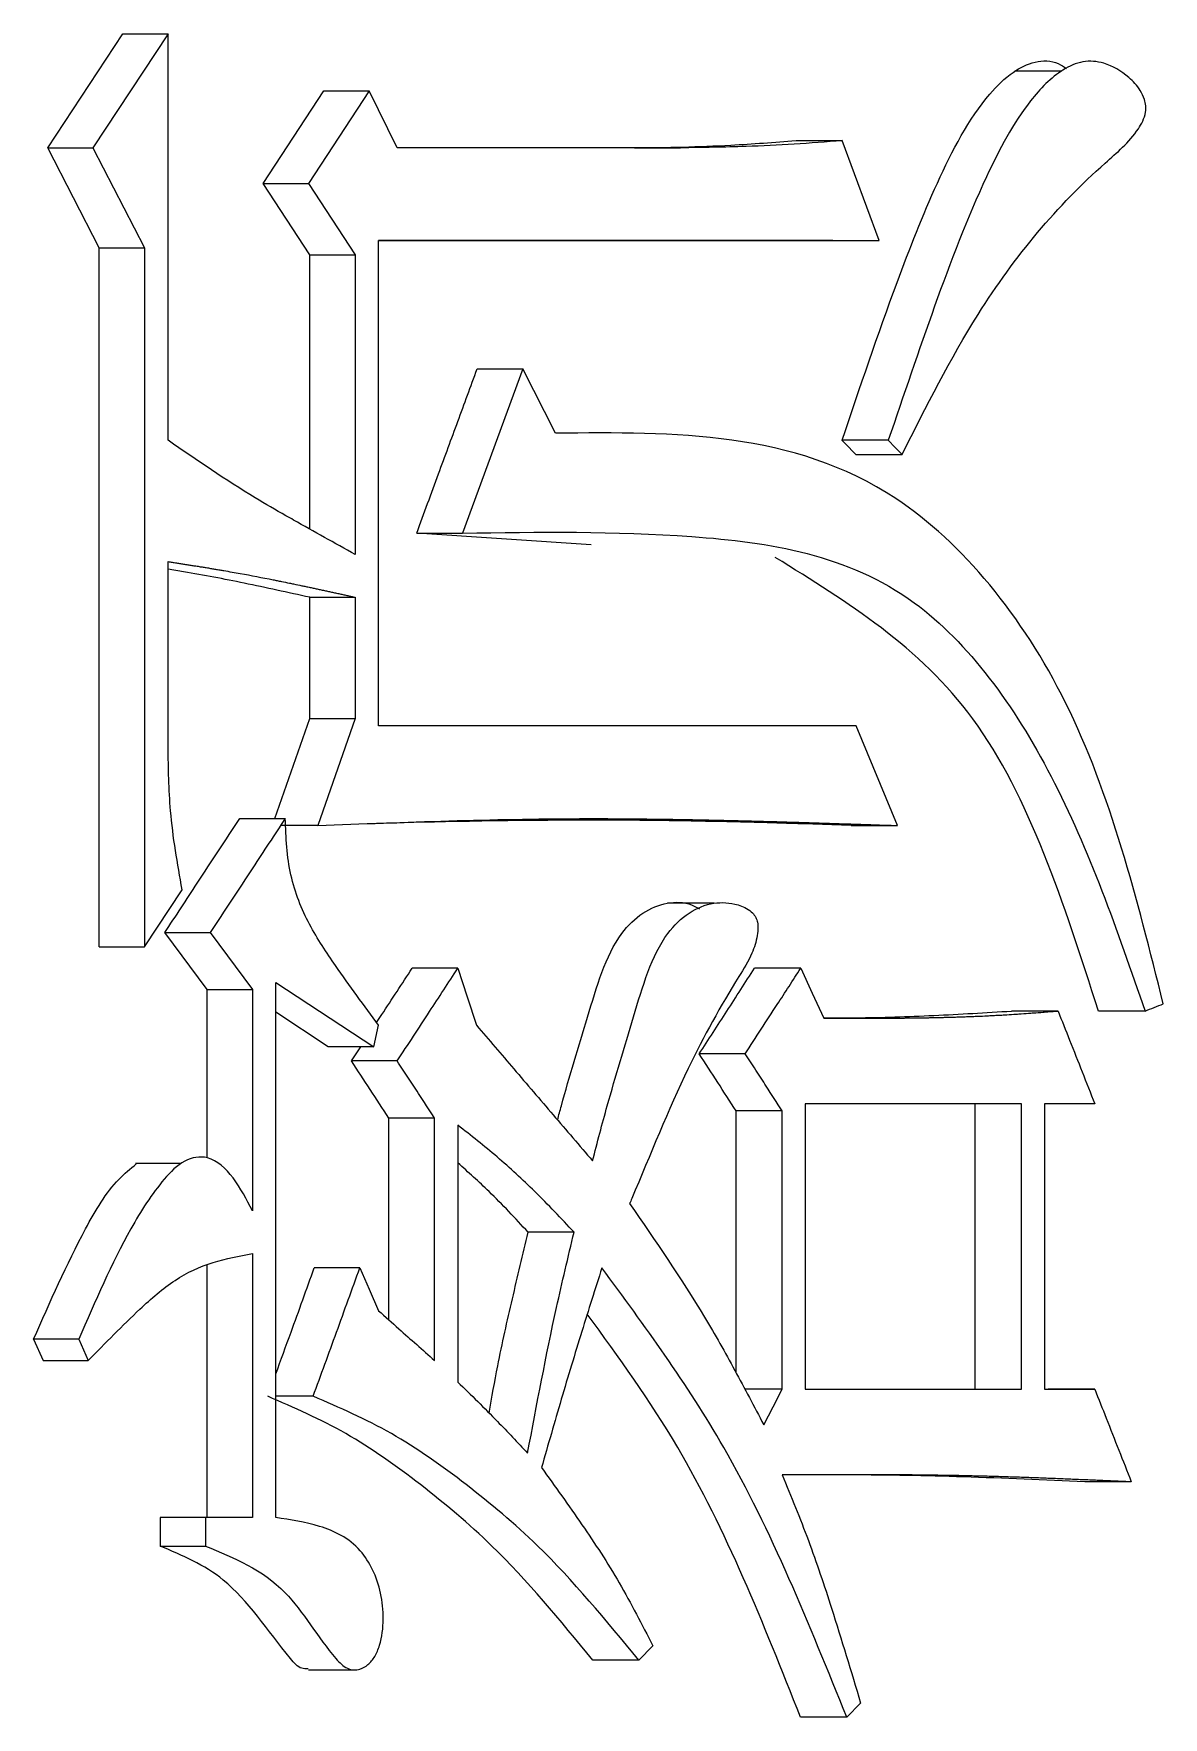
# Model space of a CAD drawing. Header units: millimetres. Extents: x 2016 to 4452, y 736 to 2459.
# Drawn here: x 3048.459 to 3050.172, y 999.923 to 1002.475 of the extents above; entities that cross this region are included whole.
import ezdxf

# ---------------------------------------------------------------- set-up
doc = ezdxf.new("R2010")
doc.units = ezdxf.units.MM

msp = doc.modelspace()

# ---------------------------------------------------------------- linework, layer by layer
at = {"color": 7, "linetype": 'Continuous', "lineweight": 25}
for p, q in [((3048.4807, 1002.3023), (3048.5945, 1002.4754)), ((3048.6632, 1002.4754), (3048.5493, 1002.3023)), ((3048.5945, 1002.4754), (3048.6632, 1002.4754)), ((3048.6632, 1001.8588), (3048.6632, 1002.4754)), ((3050.0183, 1002.4188), (3049.9469, 1002.4188)), ((3048.8071, 1002.2482), (3048.8991, 1002.3889)), ((3048.9682, 1002.3889), (3048.8762, 1002.2482)), ((3048.8991, 1002.3889), (3048.9682, 1002.3889)), ((3049.0106, 1002.3023), (3048.9682, 1002.3889)), ((3048.4807, 1002.3023), (3048.5493, 1002.3023)), ((3048.5589, 1002.1509), (3048.4807, 1002.3023)), ((3048.5493, 1002.3023), (3048.6276, 1002.1509)), ((3049.4403, 1002.3023), (3049.0106, 1002.3023)), ((3049.3705, 1002.3023), (3049.4403, 1002.3023)), ((3049.6153, 1002.3132), (3049.6853, 1002.3132)), ((3049.7412, 1002.1617), (3049.6853, 1002.3132)), ((3048.8071, 1002.2482), (3048.8762, 1002.2482)), ((3048.8779, 1002.1401), (3048.8071, 1002.2482)), ((3048.8762, 1002.2482), (3048.947, 1002.1401)), ((3048.5589, 1002.1509), (3048.6276, 1002.1509)), ((3048.5589, 1001.0908), (3048.5589, 1002.1509)), ((3048.9823, 1002.1617), (3049.7412, 1002.1617)), ((3048.9823, 1001.4261), (3048.9823, 1002.1617)), ((3049.6711, 1002.1617), (3048.9823, 1002.1617)), ((3049.6711, 1002.1617), (3049.7412, 1002.1617)), ((3048.8779, 1002.1401), (3048.947, 1002.1401)), ((3048.8779, 1001.7243), (3048.8779, 1002.1401)), ((3048.947, 1002.1401), (3048.947, 1001.6857)), ((3049.2012, 1001.967), (3049.1095, 1001.7182)), ((3049.1318, 1001.967), (3049.2012, 1001.967)), ((3049.2505, 1001.8696), (3049.2012, 1001.967)), ((3049.7552, 1001.8588), (3049.6851, 1001.8588)), ((3049.7059, 1001.8372), (3049.7761, 1001.8372)), ((3049.3045, 1001.7002), (3049.0402, 1001.7182)), ((3049.0402, 1001.7182), (3049.1095, 1001.7182)), ((3048.6632, 1001.3937), (3048.6632, 1001.6749)), ((3048.8779, 1001.6208), (3048.947, 1001.6208)), ((3048.8779, 1001.4369), (3048.8779, 1001.6208)), ((3048.947, 1001.6208), (3048.947, 1001.4369)), ((3048.8251, 1001.2855), (3048.8779, 1001.4369)), ((3048.8779, 1001.4369), (3048.947, 1001.4369)), ((3048.947, 1001.4369), (3048.8903, 1001.2747)), ((3049.7063, 1001.4261), (3048.9823, 1001.4261)), ((3049.7691, 1001.2747), (3049.7063, 1001.4261)), ((3048.7718, 1001.2855), (3048.8407, 1001.2855)), ((3048.8903, 1001.2747), (3048.8336, 1001.2747)), ((3049.6989, 1001.2747), (3049.6262, 1001.2775)), ((3049.6989, 1001.2747), (3049.7691, 1001.2747)), ((3048.6276, 1001.0908), (3048.6845, 1001.1773)), ((3049.4911, 1001.1569), (3049.4204, 1001.1569)), ((3048.6583, 1001.1124), (3048.7272, 1001.1124)), ((3048.7222, 1001.0259), (3048.6583, 1001.1124)), ((3048.7272, 1001.1124), (3048.7911, 1001.0259)), ((3048.5589, 1001.0908), (3048.6276, 1001.0908)), ((3049.1025, 1001.0583), (3049.0332, 1001.0583)), ((3049.6224, 1001.0583), (3049.5524, 1001.0583)), ((3048.7222, 1001.0259), (3048.7911, 1001.0259)), ((3048.7222, 1000.7707), (3048.7222, 1001.0259)), ((3048.7911, 1001.0259), (3048.7911, 1000.6905)), ((3048.8265, 1001.0367), (3048.9753, 1000.9394)), ((3050.0127, 1000.9934), (3049.9422, 1000.9934)), ((3048.9061, 1000.9394), (3048.8265, 1000.9915)), ((3048.9753, 1000.9394), (3048.9823, 1000.9718)), ((3048.9753, 1000.9394), (3048.9061, 1000.9394)), ((3048.9414, 1000.9177), (3048.9556, 1000.9394)), ((3049.0106, 1000.9177), (3048.9414, 1000.9177)), ((3049.5384, 1000.9285), (3049.4686, 1000.9285)), ((3049.5944, 1000.842), (3049.5245, 1000.842)), ((3049.5245, 1000.4449), (3049.5245, 1000.842)), ((3049.5944, 1000.4201), (3049.5944, 1000.842)), ((3049.9571, 1000.8528), (3049.6294, 1000.8528)), ((3049.6294, 1000.8528), (3049.6294, 1000.4201)), ((3049.8867, 1000.4201), (3049.8867, 1000.8528)), ((3049.9571, 1000.4201), (3049.9571, 1000.8528)), ((3050.0683, 1000.8528), (3049.9919, 1000.8528)), ((3049.9919, 1000.8528), (3049.9919, 1000.4201)), ((3049.0672, 1000.8312), (3048.9979, 1000.8312)), ((3048.9979, 1000.5252), (3048.9979, 1000.8312)), ((3049.0672, 1000.4634), (3049.0672, 1000.8312)), ((3049.1025, 1000.8204), (3049.1025, 1000.4309)), ((3048.6828, 1000.7623), (3048.614, 1000.7623)), ((3049.2787, 1000.6581), (3049.2091, 1000.6581)), ((3048.7911, 1000.6256), (3048.7911, 1000.2254)), ((3048.7222, 1000.2254), (3048.7222, 1000.6079)), ((3048.954, 1000.604), (3048.8849, 1000.604)), ((3048.5279, 1000.4958), (3048.4593, 1000.4958)), ((3048.4593, 1000.4958), (3048.4736, 1000.4634)), ((3048.5279, 1000.4958), (3048.5421, 1000.4634)), ((3048.4736, 1000.4634), (3048.5421, 1000.4634)), ((3049.5944, 1000.4201), (3049.5377, 1000.4201)), ((3049.6294, 1000.4201), (3049.9571, 1000.4201)), ((3049.6294, 1000.4201), (3049.8867, 1000.4201)), ((3049.8867, 1000.4201), (3049.9571, 1000.4201)), ((3049.9919, 1000.4201), (3050.0683, 1000.4201)), ((3049.9919, 1000.4201), (3049.9977, 1000.4201)), ((3050.0683, 1000.4201), (3049.9977, 1000.4201)), ((3050.1237, 1000.2795), (3050.0531, 1000.2795)), ((3048.7201, 1000.2254), (3048.6512, 1000.2254)), ((3048.6512, 1000.2254), (3048.6512, 1000.1821)), ((3048.7201, 1000.2254), (3048.7201, 1000.1821)), ((3048.7911, 1000.2254), (3048.7201, 1000.2254)), ((3048.6512, 1000.1821), (3048.7201, 1000.1821)), ((3049.3771, 1000.0091), (3049.3982, 1000.0307)), ((3048.8759, 999.9944), (3048.9454, 999.9944)), ((3049.6923, 999.9225), (3049.6222, 999.9225)), ((3049.6923, 999.9225), (3049.7133, 999.9442))]:
    msp.add_line(p, q, dxfattribs=at)
at = {"color": 7, "linetype": 'Continuous', "lineweight": 25, "flags": 128}
for points in [[(3048.6276, 1002.1509), (3048.6276, 1001.7305), (3048.6276, 1001.0908)], [(3049.7059, 1001.8372), (3049.7006, 1001.8427), (3049.6953, 1001.8482), (3049.685, 1001.8588)], [(3049.7552, 1001.8588), (3049.7657, 1001.848), (3049.7761, 1001.8372)], [(3049.1025, 1001.0583), (3049.1166, 1001.0151), (3049.1307, 1000.9718)], [(3049.6224, 1001.0583), (3049.6399, 1001.0205), (3049.6574, 1000.9826)], [(3048.8265, 1000.2254), (3048.8265, 1000.6311), (3048.8265, 1001.0367)], [(3050.1445, 1000.9934), (3050.1158, 1000.9934), (3050.0948, 1000.9934), (3050.0739, 1000.9934)], [(3048.954, 1000.604), (3048.9682, 1000.5716), (3048.9823, 1000.5391)], [(3048.8832, 1000.4093), (3048.8658, 1000.4093), (3048.8484, 1000.4093), (3048.8265, 1000.4093)], [(3049.5664, 1000.366), (3049.5804, 1000.3931), (3049.5944, 1000.4201)], [(3049.3771, 1000.0091), (3049.3517, 1000.0091), (3049.3295, 1000.0091), (3049.3074, 1000.0091)]]:
    msp.add_lwpolyline(points, dxfattribs=at)
at = {"color": 7, "linetype": 'Continuous', "lineweight": 25}
for points, knots in [([(3049.6851, 1001.8588), (3049.7123, 1001.9392), (3049.7571, 1002.0717), (3049.8274, 1002.2509), (3049.8856, 1002.3627), (3049.9415, 1002.4174), (3049.9773, 1002.4351), (3050.0066, 1002.4351), (3050.0214, 1002.4252), (3050.0255, 1002.4225)], [0, 0, 0, 0, 0.336148, 0.554502, 0.775219, 0.850857, 0.913151, 0.975906, 1, 1, 1, 1]), ([(3049.7761, 1001.8372), (3049.8128, 1001.9102), (3049.8982, 1002.0803), (3050.0282, 1002.2345), (3050.1232, 1002.3125), (3050.1413, 1002.3425), (3050.1455, 1002.3546), (3050.146, 1002.3663), (3050.1435, 1002.3779), (3050.1355, 1002.3936), (3050.1153, 1002.415), (3050.0855, 1002.4322), (3050.0501, 1002.4355), (3050.0106, 1002.4177), (3049.9567, 1002.3627), (3049.8913, 1002.2392), (3049.8243, 1002.0628), (3049.7783, 1001.9269), (3049.7552, 1001.8588)], [0, 0, 0, 0, 0.163054, 0.380102, 0.433894, 0.442949, 0.452088, 0.458006, 0.463913, 0.473847, 0.492962, 0.528393, 0.555625, 0.58285, 0.633845, 0.724478, 0.861928, 1, 1, 1, 1]), ([(3049.3705, 1002.3023), (3049.3949, 1002.3026), (3049.4436, 1002.3032), (3049.5252, 1002.3065), (3049.5824, 1002.3107), (3049.6153, 1002.3132)], [0, 0, 0, 0, 0.297859, 0.595729, 1, 1, 1, 1]), ([(3049.6853, 1002.3132), (3049.6611, 1002.3113), (3049.6126, 1002.3076), (3049.531, 1002.3036), (3049.4734, 1002.3028), (3049.4403, 1002.3023)], [0, 0, 0, 0, 0.29749, 0.594994, 1, 1, 1, 1]), ([(3049.0402, 1001.7182), (3049.0512, 1001.7482), (3049.072, 1001.8046), (3049.1026, 1001.8876), (3049.122, 1001.9405), (3049.1318, 1001.967)], [0, 0, 0, 0, 0.361499, 0.68075, 1, 1, 1, 1]), ([(3050.1722, 1001.0043), (3050.1324, 1001.1636), (3050.0547, 1001.4741), (3049.7294, 1001.874), (3049.4309, 1001.8713), (3049.2505, 1001.8696)], [0, 0, 0, 0, 0.294377, 0.5735664, 1, 1, 1, 1]), ([(3048.947, 1001.6857), (3048.9158, 1001.703), (3048.8807, 1001.7224), (3048.8302, 1001.7511), (3048.7657, 1001.7881), (3048.7069, 1001.8287), (3048.6632, 1001.8588)], [0, 0, 0, 0, 0.325176, 0.365823, 0.528414, 1, 1, 1, 1]), ([(3049.1095, 1001.7182), (3049.2247, 1001.7198), (3049.4548, 1001.7229), (3049.7909, 1001.671), (3050.0191, 1001.3557), (3050.1022, 1001.1158), (3050.1445, 1000.9934)], [0, 0, 0, 0, 0.273656, 0.546764, 0.768873, 1, 1, 1, 1]), ([(3048.6632, 1001.6749), (3048.6653, 1001.6746), (3048.6694, 1001.6739), (3048.6747, 1001.6731), (3048.6799, 1001.6723), (3048.6841, 1001.6716), (3048.6882, 1001.671), (3048.6924, 1001.6703), (3048.6966, 1001.6697), (3048.7018, 1001.6688), (3048.706, 1001.6682), (3048.7112, 1001.6673), (3048.7164, 1001.6665), (3048.7227, 1001.6655), (3048.7289, 1001.6644), (3048.7352, 1001.6634), (3048.7414, 1001.6623), (3048.7539, 1001.6602), (3048.781, 1001.6555), (3048.808, 1001.6503), (3048.8287, 1001.6461), (3048.837, 1001.6444), (3048.8453, 1001.6427), (3048.8556, 1001.6406), (3048.8639, 1001.6388), (3048.8722, 1001.6371), (3048.8784, 1001.6358), (3048.8836, 1001.6347), (3048.8888, 1001.6335), (3048.8929, 1001.6327), (3048.897, 1001.6318), (3048.9012, 1001.6309), (3048.9053, 1001.63), (3048.9105, 1001.6288), (3048.9146, 1001.6279), (3048.9198, 1001.6268), (3048.9239, 1001.6259), (3048.928, 1001.625), (3048.9322, 1001.6241), (3048.9363, 1001.6232), (3048.9416, 1001.622), (3048.9448, 1001.6213), (3048.947, 1001.6208)], [0, 0, 0, 0, 0.021952, 0.043903, 0.054879, 0.07683, 0.087806, 0.098782, 0.120733, 0.131709, 0.15366, 0.164636, 0.186587, 0.208539, 0.23049, 0.252442, 0.274393, 0.296345, 0.384151, 0.559767, 0.581718, 0.60367, 0.647573, 0.669524, 0.713427, 0.735378, 0.75733, 0.779281, 0.790257, 0.812208, 0.823184, 0.83416, 0.856111, 0.867087, 0.889038, 0.900014, 0.921966, 0.932941, 0.943917, 0.965868, 0.976844, 1, 1, 1, 1]), ([(3048.8779, 1001.6208), (3048.8448, 1001.6281), (3048.7813, 1001.6421), (3048.7096, 1001.6559), (3048.671, 1001.6622), (3048.6632, 1001.6635)], [0, 0, 0, 0, 0.463687, 0.891018, 1, 1, 1, 1]), ([(3050.0739, 1000.9934), (3050.0214, 1001.1567), (3049.9197, 1001.4735), (3049.6935, 1001.6134), (3049.5839, 1001.6812)], [0, 0, 0, 0, 0.515406, 1, 1, 1, 1]), ([(3048.6845, 1001.1773), (3048.6774, 1001.2171), (3048.6648, 1001.2882), (3048.6637, 1001.3614), (3048.6632, 1001.3937)], [0, 0, 0, 0, 0.558835, 1, 1, 1, 1]), ([(3048.6583, 1001.1124), (3048.6747, 1001.1374), (3048.7018, 1001.1787), (3048.7396, 1001.2364), (3048.761, 1001.2691), (3048.7718, 1001.2855)], [0, 0, 0, 0, 0.432882, 0.716441, 1, 1, 1, 1]), ([(3048.8407, 1001.2855), (3048.8243, 1001.2605), (3048.7973, 1001.2192), (3048.7594, 1001.1615), (3048.7379, 1001.1288), (3048.7272, 1001.1124)], [0, 0, 0, 0, 0.432629, 0.716314, 1, 1, 1, 1]), ([(3048.9823, 1000.9718), (3048.9604, 1001.0017), (3048.9243, 1001.0511), (3048.8758, 1001.123), (3048.8447, 1001.1988), (3048.842, 1001.2564), (3048.8407, 1001.2855)], [0, 0, 0, 0, 0.334385, 0.552202, 0.773272, 1, 1, 1, 1]), ([(3048.8903, 1001.2747), (3048.9566, 1001.2773), (3049.0891, 1001.2824), (3049.2375, 1001.2853), (3049.3219, 1001.2852), (3049.3425, 1001.2851), (3049.3486, 1001.285), (3049.3548, 1001.285), (3049.361, 1001.2849), (3049.3671, 1001.2849), (3049.3754, 1001.2848), (3049.3836, 1001.2847), (3049.3918, 1001.2846), (3049.398, 1001.2846), (3049.4041, 1001.2845), (3049.4103, 1001.2844), (3049.4165, 1001.2843), (3049.4226, 1001.2842), (3049.4308, 1001.2841), (3049.439, 1001.284), (3049.4473, 1001.2838), (3049.4534, 1001.2837), (3049.4596, 1001.2836), (3049.4657, 1001.2835), (3049.4719, 1001.2834), (3049.478, 1001.2832), (3049.4842, 1001.2831), (3049.4903, 1001.283), (3049.4986, 1001.2828), (3049.5068, 1001.2826), (3049.515, 1001.2824), (3049.5211, 1001.2823), (3049.5273, 1001.2821), (3049.5334, 1001.282), (3049.5396, 1001.2818), (3049.5457, 1001.2817), (3049.5539, 1001.2814), (3049.5621, 1001.2812), (3049.5703, 1001.281), (3049.5764, 1001.2808), (3049.5826, 1001.2807), (3049.5887, 1001.2805), (3049.5949, 1001.2803), (3049.601, 1001.2801), (3049.6071, 1001.2799), (3049.6133, 1001.2798), (3049.6215, 1001.2795), (3049.6296, 1001.2793), (3049.6378, 1001.279), (3049.644, 1001.2788), (3049.6501, 1001.2786), (3049.6562, 1001.2784), (3049.6624, 1001.2782), (3049.6685, 1001.278), (3049.6767, 1001.2778), (3049.6849, 1001.2775), (3049.693, 1001.2772), (3049.6992, 1001.277), (3049.7053, 1001.2768), (3049.7114, 1001.2766), (3049.7175, 1001.2764), (3049.7237, 1001.2762), (3049.7298, 1001.276), (3049.738, 1001.2757), (3049.7461, 1001.2755), (3049.7543, 1001.2752), (3049.7613, 1001.275), (3049.7662, 1001.2748), (3049.7691, 1001.2747)], [0, 0, 0, 0, 0.22469, 0.449389, 0.505561, 0.512583, 0.519604, 0.526626, 0.533648, 0.540669, 0.547691, 0.561734, 0.568755, 0.575777, 0.582798, 0.58982, 0.596841, 0.603863, 0.610884, 0.624928, 0.631949, 0.638971, 0.645992, 0.653014, 0.660035, 0.667057, 0.674078, 0.6811, 0.688121, 0.702165, 0.709186, 0.716208, 0.723229, 0.730251, 0.737272, 0.744294, 0.751315, 0.765358, 0.77238, 0.779401, 0.786423, 0.793445, 0.800466, 0.807488, 0.814509, 0.821531, 0.828552, 0.842595, 0.849617, 0.856638, 0.86366, 0.870682, 0.877703, 0.884725, 0.891746, 0.905789, 0.912811, 0.919832, 0.926854, 0.933875, 0.940897, 0.947918, 0.95494, 0.961962, 0.976005, 0.983026, 0.990048, 1, 1, 1, 1]), ([(3048.9792, 1001.2781), (3048.9925, 1001.2785), (3049.0689, 1001.281), (3049.2845, 1001.2847), (3049.4694, 1001.282), (3049.5709, 1001.2794), (3049.6108, 1001.2782), (3049.626, 1001.2777), (3049.6261, 1001.2777), (3049.6263, 1001.2777)], [0, 0, 0, 0, 0.091246, 0.521297, 0.77416, 0.895412, 0.961125, 0.976415, 1, 1, 1, 1]), ([(3049.2537, 1000.8283), (3049.2556, 1000.8354), (3049.2696, 1000.8881), (3049.2996, 1000.9827), (3049.3311, 1001.0948), (3049.3821, 1001.1446), (3049.4191, 1001.1591), (3049.4496, 1001.1591), (3049.4651, 1001.1506), (3049.4691, 1001.1484)], [0, 0, 0, 0, 0.046643, 0.342403, 0.639171, 0.748921, 0.858405, 0.963449, 1, 1, 1, 1]), ([(3049.3068, 1000.7663), (3049.3141, 1000.7943), (3049.3333, 1000.8679), (3049.3691, 1000.9829), (3049.401, 1001.0953), (3049.4522, 1001.1447), (3049.4897, 1001.1598), (3049.5223, 1001.1571), (3049.544, 1001.1484), (3049.5532, 1001.138), (3049.5567, 1001.1301), (3049.558, 1001.1199), (3049.5563, 1001.1027), (3049.5475, 1001.0757), (3049.5077, 1001.0132), (3049.4415, 1000.8944), (3049.3934, 1000.7727), (3049.3641, 1000.704), (3049.363, 1000.7014)], [0, 0, 0, 0, 0.080829, 0.213073, 0.345773, 0.395058, 0.444233, 0.491132, 0.518332, 0.527917, 0.53551, 0.543103, 0.555865, 0.581938, 0.622671, 0.782526, 0.991638, 1, 1, 1, 1]), ([(3048.9794, 1000.9759), (3048.982, 1000.9799), (3049, 1001.0074), (3049.0179, 1001.0349), (3049.0332, 1001.0583)], [0, 0, 0, 0, 0.147167, 1, 1, 1, 1]), ([(3049.0106, 1000.9177), (3049.0188, 1000.9302), (3049.0351, 1000.9552), (3049.0657, 1001.002), (3049.0882, 1001.0364), (3049.1025, 1001.0583)], [0, 0, 0, 0, 0.2662424, 0.5324848, 1, 1, 1, 1]), ([(3049.4686, 1000.9285), (3049.4825, 1000.9502), (3049.5105, 1000.9934), (3049.5385, 1001.0367), (3049.5524, 1001.0583)], [0, 0, 0, 0, 0.5, 1, 1, 1, 1]), ([(3049.5384, 1000.9285), (3049.5465, 1000.941), (3049.5627, 1000.966), (3049.5907, 1001.0092), (3049.6106, 1001.04), (3049.6224, 1001.0583)], [0, 0, 0, 0, 0.288429, 0.576858, 1, 1, 1, 1]), ([(3049.6572, 1000.9829), (3049.6734, 1000.983), (3049.7292, 1000.9831), (3049.8243, 1000.9863), (3049.9029, 1000.9911), (3049.9422, 1000.9934)], [0, 0, 0, 0, 0.1701659, 0.5850026, 1, 1, 1, 1]), ([(3049.6574, 1000.9826), (3049.6969, 1000.9826), (3049.7389, 1000.9825), (3049.7833, 1000.9829), (3049.7907, 1000.983), (3049.7981, 1000.9831), (3049.8055, 1000.9832), (3049.8117, 1000.9833), (3049.8178, 1000.9834), (3049.8227, 1000.9835), (3049.8289, 1000.9837), (3049.8351, 1000.9838), (3049.8449, 1000.984), (3049.8548, 1000.9843), (3049.8646, 1000.9846), (3049.872, 1000.9849), (3049.8794, 1000.9852), (3049.8892, 1000.9855), (3049.8978, 1000.9859), (3049.9065, 1000.9863), (3049.9114, 1000.9866), (3049.9175, 1000.9869), (3049.9237, 1000.9872), (3049.9335, 1000.9878), (3049.9433, 1000.9884), (3049.9556, 1000.9892), (3049.9654, 1000.9899), (3049.9777, 1000.9908), (3049.9875, 1000.9915), (3050, 1000.9925), (3050.0076, 1000.993), (3050.0127, 1000.9934)], [0, 0, 0, 0, 0.332695, 0.353489, 0.374282, 0.395075, 0.415869, 0.436662, 0.447059, 0.467852, 0.478249, 0.499042, 0.519836, 0.561423, 0.582216, 0.603009, 0.623803, 0.644596, 0.686183, 0.69658, 0.717373, 0.72777, 0.748563, 0.769356, 0.810943, 0.831737, 0.873323, 0.894117, 0.935704, 0.956497, 1, 1, 1, 1]), ([(3050.0127, 1000.9934), (3050.0185, 1000.9787), (3050.0307, 1000.9479), (3050.0492, 1000.9011), (3050.0619, 1000.8689), (3050.0683, 1000.8528)], [0, 0, 0, 0, 0.313727, 0.656864, 1, 1, 1, 1]), ([(3050.1445, 1000.9934), (3050.1491, 1000.9952), (3050.1584, 1000.9989), (3050.1676, 1001.0025), (3050.1722, 1001.0043)], [0, 0, 0, 0, 0.499988, 1, 1, 1, 1]), ([(3049.1307, 1000.9718), (3049.1496, 1000.9498), (3049.1884, 1000.9045), (3049.2471, 1000.836), (3049.2869, 1000.7895), (3049.3068, 1000.7663)], [0, 0, 0, 0, 0.321741, 0.660871, 1, 1, 1, 1]), ([(3048.9979, 1000.8312), (3048.9885, 1000.8456), (3048.9697, 1000.8744), (3048.9509, 1000.9033), (3048.9414, 1000.9177)], [0, 0, 0, 0, 0.500002, 1, 1, 1, 1]), ([(3049.0672, 1000.8312), (3049.059, 1000.8437), (3049.0455, 1000.8643), (3049.0267, 1000.8932), (3049.016, 1000.9095), (3049.0106, 1000.9177)], [0, 0, 0, 0, 0.4326487, 0.7163239, 1, 1, 1, 1]), ([(3049.5245, 1000.842), (3049.5152, 1000.8564), (3049.4965, 1000.8853), (3049.4779, 1000.9141), (3049.4686, 1000.9285)], [0, 0, 0, 0, 0.500002, 1, 1, 1, 1]), ([(3049.5944, 1000.842), (3049.5864, 1000.8545), (3049.573, 1000.8751), (3049.5543, 1000.904), (3049.5437, 1000.9204), (3049.5384, 1000.9285)], [0, 0, 0, 0, 0.432649, 0.716324, 1, 1, 1, 1]), ([(3049.2787, 1000.6581), (3049.2591, 1000.679), (3049.2213, 1000.7192), (3049.1624, 1000.7731), (3049.1225, 1000.8046), (3049.1025, 1000.8204)], [0, 0, 0, 0, 0.349925, 0.674457, 1, 1, 1, 1]), ([(3048.7911, 1000.6905), (3048.7821, 1000.7079), (3048.7645, 1000.742), (3048.7273, 1000.7765), (3048.6863, 1000.7693), (3048.6465, 1000.7289), (3048.59, 1000.6401), (3048.5526, 1000.5532), (3048.5279, 1000.4958)], [0, 0, 0, 0, 0.121784, 0.238894, 0.329996, 0.425945, 0.621085, 1, 1, 1, 1]), ([(3049.2091, 1000.6581), (3049.1896, 1000.6791), (3049.1551, 1000.7162), (3049.1184, 1000.7489), (3049.1025, 1000.7632)], [0, 0, 0, 0, 0.56596, 1, 1, 1, 1]), ([(3048.4593, 1000.4958), (3048.4843, 1000.5525), (3048.522, 1000.6383), (3048.5756, 1000.7295), (3048.6059, 1000.7543), (3048.6149, 1000.7617)], [0, 0, 0, 0, 0.5781639, 0.8758527, 1, 1, 1, 1]), ([(3049.363, 1000.7014), (3049.4019, 1000.6451), (3049.4579, 1000.5642), (3049.5228, 1000.4489), (3049.5519, 1000.3937), (3049.5664, 1000.366)], [0, 0, 0, 0, 0.532376, 0.766064, 1, 1, 1, 1]), ([(3049.1499, 1000.3839), (3049.1541, 1000.4078), (3049.1643, 1000.4661), (3049.1851, 1000.5571), (3049.2011, 1000.6244), (3049.2091, 1000.6581)], [0, 0, 0, 0, 0.256892, 0.628328, 1, 1, 1, 1]), ([(3049.2082, 1000.3228), (3049.2222, 1000.3968), (3049.2434, 1000.5095), (3049.2696, 1000.6202), (3049.2787, 1000.6581)], [0, 0, 0, 0, 0.6569803, 1, 1, 1, 1]), ([(3048.5421, 1000.4634), (3048.568, 1000.4899), (3048.6103, 1000.5334), (3048.6722, 1000.588), (3048.7309, 1000.6148), (3048.771, 1000.622), (3048.7911, 1000.6256)], [0, 0, 0, 0, 0.3446396, 0.5657566, 0.7835326, 1, 1, 1, 1]), ([(3048.8265, 1000.4432), (3048.8342, 1000.4643), (3048.8537, 1000.5179), (3048.8732, 1000.5716), (3048.8849, 1000.604)], [0, 0, 0, 0, 0.394634, 1, 1, 1, 1]), ([(3048.8832, 1000.4093), (3048.895, 1000.4417), (3048.9187, 1000.5067), (3048.9422, 1000.5716), (3048.954, 1000.604)], [0, 0, 0, 0, 0.5, 1, 1, 1, 1]), ([(3049.3209, 1000.604), (3049.3107, 1000.5719), (3049.2897, 1000.5058), (3049.2591, 1000.4048), (3049.2393, 1000.3357), (3049.2294, 1000.3011)], [0, 0, 0, 0, 0.320379, 0.660141, 1, 1, 1, 1]), ([(3049.6923, 999.9225), (3049.635, 1000.0642), (3049.5336, 1000.3155), (3049.3854, 1000.5164), (3049.3209, 1000.604)], [0, 0, 0, 0, 0.56421, 1, 1, 1, 1]), ([(3048.9823, 1000.5391), (3048.9926, 1000.53), (3049.0118, 1000.5128), (3049.0401, 1000.4876), (3049.0581, 1000.4715), (3049.0672, 1000.4634)], [0, 0, 0, 0, 0.361282, 0.680641, 1, 1, 1, 1]), ([(3049.6222, 999.9225), (3049.5657, 1000.0649), (3049.4767, 1000.289), (3049.3463, 1000.4685), (3049.2988, 1000.5339)], [0, 0, 0, 0, 0.635566, 1, 1, 1, 1]), ([(3049.1025, 1000.4309), (3049.1125, 1000.4211), (3049.1327, 1000.4015), (3049.1682, 1000.3658), (3049.1931, 1000.3391), (3049.2082, 1000.3228)], [0, 0, 0, 0, 0.280921, 0.561854, 1, 1, 1, 1]), ([(3049.3074, 1000.0091), (3049.2576, 1000.0696), (3049.1759, 1000.1688), (3049.0468, 1000.2768), (3048.9344, 1000.3571), (3048.8541, 1000.392), (3048.8142, 1000.4093)], [0, 0, 0, 0, 0.34442, 0.564747, 0.783429, 1, 1, 1, 1]), ([(3049.3771, 1000.0091), (3049.3272, 1000.0696), (3049.2454, 1000.1688), (3049.1161, 1000.2768), (3049.0035, 1000.3571), (3048.9232, 1000.392), (3048.8832, 1000.4093)], [0, 0, 0, 0, 0.34436, 0.564684, 0.783385, 1, 1, 1, 1]), ([(3050.0683, 1000.4201), (3050.0741, 1000.4054), (3050.0862, 1000.3746), (3050.1047, 1000.3278), (3050.1174, 1000.2956), (3050.1237, 1000.2795)], [0, 0, 0, 0, 0.313727, 0.656864, 1, 1, 1, 1]), ([(3049.2294, 1000.3011), (3049.25, 1000.2725), (3049.2906, 1000.216), (3049.3487, 1000.1276), (3049.3816, 1000.0631), (3049.3982, 1000.0307)], [0, 0, 0, 0, 0.3384511, 0.6681197, 1, 1, 1, 1]), ([(3050.1237, 1000.2795), (3050.1161, 1000.2798), (3050.1008, 1000.2805), (3050.0816, 1000.2814), (3050.0663, 1000.282), (3050.0548, 1000.2825), (3050.0453, 1000.2829), (3050.0357, 1000.2833), (3050.0223, 1000.2839), (3050.0031, 1000.2846), (3049.9839, 1000.2854), (3049.9647, 1000.2861), (3049.9494, 1000.2866), (3049.9302, 1000.2872), (3049.9148, 1000.2877), (3049.8956, 1000.2882), (3049.8803, 1000.2885), (3049.8649, 1000.2889), (3049.8495, 1000.2892), (3049.8341, 1000.2894), (3049.8149, 1000.2897), (3049.8014, 1000.2898), (3049.7879, 1000.29), (3049.7802, 1000.29), (3049.7706, 1000.2901), (3049.7629, 1000.2902), (3049.7552, 1000.2902), (3049.7475, 1000.2902), (3049.7398, 1000.2903), (3049.7301, 1000.2903), (3049.7224, 1000.2903), (3049.7128, 1000.2904), (3049.7051, 1000.2904), (3049.6954, 1000.2904), (3049.6877, 1000.2904), (3049.68, 1000.2904), (3049.6723, 1000.2904), (3049.6646, 1000.2904), (3049.6549, 1000.2904), (3049.6472, 1000.2904), (3049.6376, 1000.2904), (3049.6308, 1000.2904), (3049.625, 1000.2904), (3049.6211, 1000.2904), (3049.6173, 1000.2904), (3049.6125, 1000.2903), (3049.6086, 1000.2903), (3049.604, 1000.2903), (3049.5996, 1000.2903), (3049.5961, 1000.2903), (3049.5944, 1000.2903)], [0, 0, 0, 0, 0.043584, 0.087168, 0.10896, 0.130753, 0.152545, 0.163441, 0.185233, 0.228817, 0.272401, 0.294193, 0.337777, 0.35957, 0.403154, 0.424946, 0.46853, 0.490322, 0.512114, 0.555699, 0.577491, 0.621075, 0.631971, 0.653763, 0.664659, 0.686451, 0.697347, 0.708243, 0.730035, 0.740931, 0.762723, 0.773619, 0.795412, 0.806308, 0.8281, 0.838996, 0.849892, 0.871684, 0.88258, 0.904372, 0.915268, 0.93706, 0.942508, 0.947956, 0.958852, 0.9643, 0.975196, 0.980644, 0.990322, 1, 1, 1, 1]), ([(3049.5944, 1000.2903), (3049.608, 1000.2573), (3049.635, 1000.1914), (3049.6739, 1000.0753), (3049.6988, 999.9922), (3049.7133, 999.9442)], [0, 0, 0, 0, 0.296607, 0.593255, 1, 1, 1, 1]), ([(3050.0531, 1000.2795), (3049.9918, 1000.2823), (3049.8735, 1000.2878), (3049.7205, 1000.2904), (3049.6287, 1000.2903), (3049.5945, 1000.2902)], [0, 0, 0, 0, 0.402188, 0.777041, 1, 1, 1, 1]), ([(3048.7201, 1000.1821), (3048.7632, 1000.1644), (3048.8412, 1000.1322), (3048.8943, 1000.0357), (3048.9338, 999.9943), (3048.9525, 999.9935), (3048.9667, 1000.0018), (3048.9773, 1000.0144), (3048.9867, 1000.0376), (3048.9909, 1000.0712), (3048.9868, 1000.1113), (3048.9744, 1000.147), (3048.9466, 1000.1903), (3048.893, 1000.2157), (3048.8487, 1000.2222), (3048.8265, 1000.2254)], [0, 0, 0, 0, 0.230991, 0.417984, 0.453958, 0.487906, 0.511162, 0.535138, 0.560232, 0.612084, 0.662769, 0.713245, 0.762331, 0.881446, 1, 1, 1, 1]), ([(3048.8754, 999.9962), (3048.8722, 999.9961), (3048.862, 999.9956), (3048.8182, 1000.0476), (3048.7616, 1000.1354), (3048.6847, 1000.168), (3048.6512, 1000.1821)], [0, 0, 0, 0, 0.036093, 0.112614, 0.614141, 1, 1, 1, 1])]:
    msp.add_open_spline(points, degree=3, knots=knots, dxfattribs=at)

doc.saveas('drawing.dxf')
